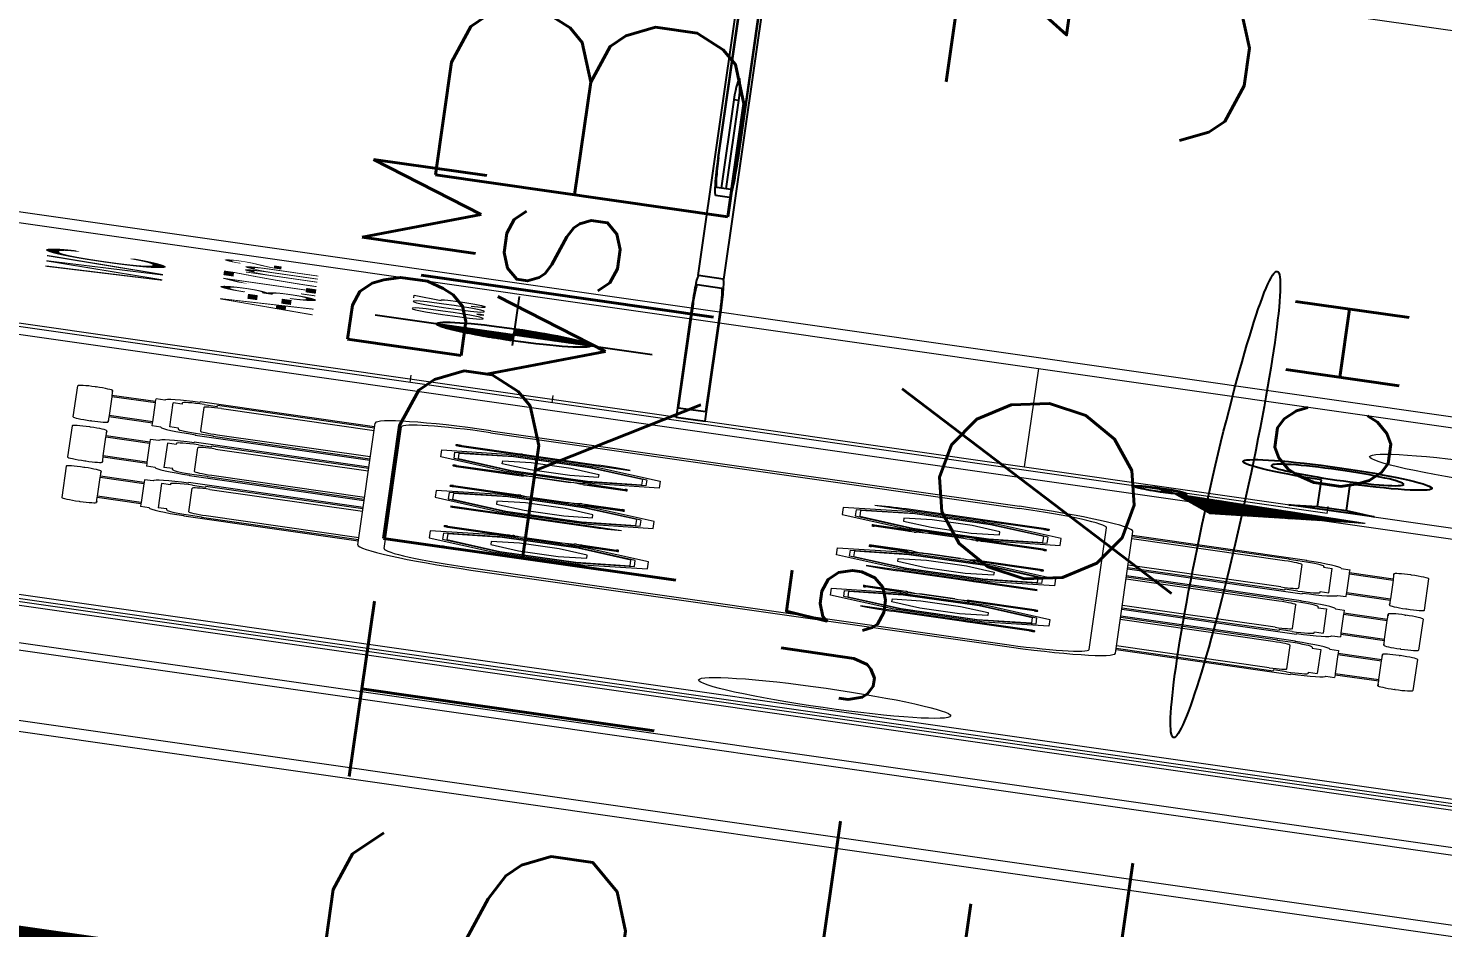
# Model space of a CAD drawing. Header units: millimetres. Extents: x -361192058 to 101130107379, y -14071650034 to 19218552450.
# Drawn here: x -137532 to -137444, y 42182.2 to 42238.2 of the extents above; entities that cross this region are included whole.
import ezdxf
from ezdxf.enums import TextEntityAlignment as Align

# ---------------------------------------------------------------- set-up
doc = ezdxf.new("R2010")
doc.units = ezdxf.units.MM
doc.header["$LTSCALE"] = 0.5
for name, color, linetype in [('02', 2, 'Continuous'), ('APBAN', 4, 'Continuous'), ('DIVERSOS', 4, 'Continuous'), ('ESQUADRIA', 3, 'Continuous'), ('HATCH', 8, 'Continuous'), ('MOBIL-I', 251, 'Continuous'), ('parede', 2, 'Continuous'), ('PISO', 8, 'Continuous'), ('TEXTO2', 3, 'Continuous'), ('TUBULAÇÃO_HIDRÁULICA', 5, 'Continuous'), ('TXT_0', 7, 'Continuous')]:
    doc.layers.add(name, color=color, linetype=linetype)
doc.styles.add('ADITIVOCAD', font='ROMANS.shx')
doc.styles.add('COTAS', font='romans.shx')
doc.styles.add('SANSSERIF', font='sas_____.pfb', dxfattribs={"height": 1})
doc.styles.get("Standard").update_dxf_attribs({"font": 'txt.shx', "height": 0.12})

# ---------------------------------------------------------------- blocks, each defined once
blk = doc.blocks.new('ADC_CHUVEIRO')
for p, q in [((0, 0.045), (0, -0.045)), ((0.03, 0.015), (0, 0.045)), ((0.395, 0.015), (0.03, 0.015)), ((0.03, -0.015), (0.03, 0.015)), ((0, -0.045), (0.03, -0.015)), ((0.03, -0.015), (0.3953, -0.015))]:
    blk.add_line(p, q)
blk.add_circle((0.494, 0.0009), 0.07)
blk.add_arc((0.494, 0.0009), 0.1, 189.1456, 171.891)
blk = doc.blocks.new('ADC_VASO_02')
blk.add_lwpolyline([(-0.175, 0.15), (-0.175, 0.6, -0.414214), (-0.125, 0.65), (0.125, 0.65, -0.414214), (0.175, 0.6), (0.175, 0.1496)], format="xyb")
for points in [[(0.1388, 0.2754, -0.414214), (0.0988, 0.2354), (-0.0948, 0.2354, -0.414214), (-0.1348, 0.2754), (-0.1348, 0.5704, -0.414214), (-0.0948, 0.6104), (0.0988, 0.6104, -0.414214), (0.1388, 0.5704)], [(0.1303, 0.2754, -0.414214), (0.0988, 0.2439), (-0.0948, 0.2439, -0.414214), (-0.1263, 0.2754), (-0.1263, 0.5704, -0.414214), (-0.0948, 0.6019), (0.0988, 0.6019, -0.414214), (0.1303, 0.5704)], [(-0.17, 0.15, 0.414214), (-0.2, 0.12), (-0.2, 0), (0.2, 0), (0.2, 0.12, 0.414214), (0.17, 0.15)], [(-0.17, 0.14, 0.414214), (-0.19, 0.12), (-0.19, 0.01), (0.19, 0.01), (0.19, 0.12, 0.414214), (0.17, 0.14)]]:
    blk.add_lwpolyline(points, format="xyb", close=True)
blk.add_lwpolyline([(0.0363, 0.2439), (0.0363, 0.3375), (-0.0344, 0.3375), (-0.0344, 0.2439)])
blk.add_arc((0.0009, 0.3215), 0.0388, 24.3951, 155.6049)
blk = doc.blocks.new('Adc_nivelpl')
h = blk.add_hatch()
h.set_pattern_fill('_U', color=256, scale=0.005, angle=45, style=0, double=1)
h.set_pattern_definition([(45, (-5.8772514, -3.5161936), (-0.003535534, 0.003535534), []), (135, (-5.8772514, -3.5161936), (-0.003535534, -0.003535534), [])])
h.paths.add_polyline_path([(0.1954, -0.0865, 0.414214), (0.0865, -0.1954), (0.1954, -0.1954)])
h.paths.add_polyline_path([(0.1954, -0.1954), (0.1954, -0.3043, 0.414214), (0.3043, -0.1954)])
for p, q in [((0.1954, 0), (0.1954, -0.3908)), ((0.8958, -0.1954), (0, -0.1954))]:
    blk.add_line(p, q)
blk.add_circle((0.1954, -0.1954), 0.1089)
at = {"flags": 8}
blk.add_attdef('NIVEL', (0.3642, -0.1501), '', height=0.1, dxfattribs=at)
blk = doc.blocks.new('Adh_hicol0')
for radius in [0.559, 0.515]:
    blk.add_circle((0, 0), radius)
blk = doc.blocks.new('Adh_BalaoAf')
for p, q in [((0, 0), (0.65, 0)), ((1.8, 0), (1.15, 0))]:
    blk.add_line(p, q)
blk.add_circle((0.9, 0), 0.25)
blk = doc.blocks.new('APROVADO QUADRA 21.2 MBVII')
at = {"layer": 'HATCH', "lineweight": 18}
h = blk.add_hatch(dxfattribs=at)
h.set_pattern_fill('LINE,_O', color=256, scale=0.001, angle=158.4888)
h.set_pattern_definition([(158.48882318, (6469.2003827, 2655.0515837), (-0.001164217631, -0.002953848728), [])])
h.paths.add_polyline_path([(4238.9593, 2471.3952), (4239.1259, 2471.2326), (4239.1607, 2471.4349)])
at = {"layer": '02', "color": 8, "lineweight": 18}
blk.add_line((4240.5794, 2473.2943), (4240.5794, 2470.9443), dxfattribs=at)
at = {"layer": '02', "lineweight": 18, "const_width": 0.1}
blk.add_lwpolyline([(4230.4708, 2439.5895), (4290.1708, 2439.5895), (4290.1708, 2482.6395), (4230.4708, 2482.6395)], close=True, dxfattribs=at)
at = {"layer": 'DIVERSOS', "color": 8, "lineweight": 18}
for p, q in [((4245.9212, 2456.1443), (4245.9212, 2478.7443)), ((4235.4294, 2470.6379), (4235.4294, 2472.6379)), ((4235.5794, 2472.6379), (4235.5794, 2470.6379))]:
    blk.add_line(p, q, dxfattribs=at)
at = {"layer": 'DIVERSOS', "lineweight": 18}
blk.add_line((4239.1607, 2471.4349), (4239.1259, 2471.2326), dxfattribs=at)
blk.add_lwpolyline([(4239.1607, 2471.4349), (4238.9593, 2471.3952), (4239.1259, 2471.2326)], dxfattribs=at)
at = {"layer": 'ESQUADRIA', "color": 8, "lineweight": 18}
for p, q in [((4235.4844, 2472.6379), (4235.4844, 2470.6379)), ((4235.5244, 2472.6379), (4235.5244, 2470.6379))]:
    blk.add_line(p, q, dxfattribs=at)
at = {"layer": 'MOBIL-I', "color": 8, "lineweight": 18}
for p, q in [((4237.412, 2472.5682), (4237.412, 2472.5691)), ((4237.9668, 2472.5682), (4237.9668, 2472.5691)), ((4238.0527, 2472.5682), (4238.0527, 2472.5691)), ((4236.9838, 2472.5507), (4236.9654, 2472.5507)), ((4237.03, 2472.5045), (4237.03, 2472.5507)), ((4237.0485, 2472.5045), (4237.0485, 2472.5507)), ((4237.3065, 2472.5045), (4237.3065, 2472.5507)), ((4237.325, 2472.5045), (4237.325, 2472.5507)), ((4237.3899, 2472.5507), (4237.3714, 2472.5507)), ((4237.5386, 2472.5507), (4237.5202, 2472.5507)), ((4237.5848, 2472.5045), (4237.5848, 2472.5507)), ((4237.6033, 2472.5045), (4237.6033, 2472.5507)), ((4237.8614, 2472.5045), (4237.8614, 2472.5507)), ((4237.8798, 2472.5045), (4237.8798, 2472.5507)), ((4237.9447, 2472.5507), (4237.9263, 2472.5507)), ((4238.0748, 2472.5507), (4238.0932, 2472.5507)), ((4238.1397, 2472.5045), (4238.1397, 2472.5507)), ((4238.1581, 2472.5045), (4238.1581, 2472.5507)), ((4238.4162, 2472.5045), (4238.4162, 2472.5507)), ((4238.4346, 2472.5045), (4238.4346, 2472.5507)), ((4238.4808, 2472.5507), (4238.4993, 2472.5507)), ((4237.03, 2472.5045), (4236.9931, 2472.5045)), ((4236.9931, 2472.4953), (4236.9931, 2472.5045)), ((4237.0485, 2472.5045), (4237.03, 2472.5045)), ((4237.3065, 2472.5045), (4237.0485, 2472.5045)), ((4237.325, 2472.5045), (4237.3065, 2472.5045)), ((4237.3619, 2472.5045), (4237.325, 2472.5045)), ((4237.3619, 2472.4953), (4237.3619, 2472.5045)), ((4237.5848, 2472.5045), (4237.5479, 2472.5045)), ((4237.5479, 2472.4953), (4237.5479, 2472.5045)), ((4237.6033, 2472.5045), (4237.5848, 2472.5045)), ((4237.8614, 2472.5045), (4237.6033, 2472.5045)), ((4237.8798, 2472.5045), (4237.8614, 2472.5045)), ((4237.9167, 2472.5045), (4237.8798, 2472.5045)), ((4237.9167, 2472.4953), (4237.9167, 2472.5045)), ((4238.1027, 2472.5045), (4238.1397, 2472.5045)), ((4238.1027, 2472.4953), (4238.1027, 2472.5045)), ((4238.1397, 2472.5045), (4238.1581, 2472.5045)), ((4238.1581, 2472.5045), (4238.4162, 2472.5045)), ((4238.4162, 2472.5045), (4238.4346, 2472.5045)), ((4238.4346, 2472.5045), (4238.4716, 2472.5045)), ((4238.4716, 2472.4953), (4238.4716, 2472.5045)), ((4237.3434, 2472.4861), (4237.0116, 2472.4861)), ((4237.0116, 2472.4768), (4237.0116, 2472.4861)), ((4237.3434, 2472.4768), (4237.3434, 2472.4861)), ((4237.8983, 2472.4861), (4237.5664, 2472.4861)), ((4237.5664, 2472.4768), (4237.5664, 2472.4861)), ((4237.8983, 2472.4768), (4237.8983, 2472.4861)), ((4238.1212, 2472.4861), (4238.4531, 2472.4861)), ((4238.1212, 2472.4768), (4238.1212, 2472.4861)), ((4238.4531, 2472.4768), (4238.4531, 2472.4861)), ((4236.9977, 2472.4768), (4237.0116, 2472.4768)), ((4237.3573, 2472.4768), (4237.3434, 2472.4768)), ((4237.5525, 2472.4768), (4237.5664, 2472.4768)), ((4237.9121, 2472.4768), (4237.8983, 2472.4768)), ((4238.1074, 2472.4768), (4238.1212, 2472.4768)), ((4238.4669, 2472.4768), (4238.4531, 2472.4768)), ((4236.9468, 2472.2738), (4236.9468, 2472.4584)), ((4236.9562, 2472.4584), (4236.9468, 2472.4584)), ((4236.9746, 2472.4538), (4236.9746, 2472.4399)), ((4237.0162, 2472.4538), (4237.3388, 2472.4538)), ((4237.3804, 2472.4538), (4237.3804, 2472.4399)), ((4237.3988, 2472.4584), (4237.4082, 2472.4584)), ((4237.4082, 2472.2738), (4237.4082, 2472.4584)), ((4237.5016, 2472.2738), (4237.5016, 2472.4584)), ((4237.511, 2472.4584), (4237.5016, 2472.4584)), ((4237.5295, 2472.4538), (4237.5295, 2472.4399)), ((4237.571, 2472.4538), (4237.8937, 2472.4538)), ((4237.9352, 2472.4538), (4237.9352, 2472.4399)), ((4237.9536, 2472.4584), (4237.963, 2472.4584)), ((4237.963, 2472.2738), (4237.963, 2472.4584)), ((4238.0564, 2472.2738), (4238.0564, 2472.4584)), ((4238.0658, 2472.4584), (4238.0564, 2472.4584)), ((4238.0843, 2472.4538), (4238.0843, 2472.4399)), ((4238.4485, 2472.4538), (4238.1258, 2472.4538)), ((4238.49, 2472.4538), (4238.49, 2472.4399)), ((4238.5085, 2472.4584), (4238.5179, 2472.4584)), ((4238.5179, 2472.2738), (4238.5179, 2472.4584)), ((4236.9652, 2472.2738), (4236.9652, 2472.4399)), ((4236.9746, 2472.4399), (4236.9652, 2472.4399)), ((4237.3804, 2472.4399), (4237.3898, 2472.4399)), ((4237.3898, 2472.2738), (4237.3898, 2472.4399)), ((4237.5201, 2472.2738), (4237.5201, 2472.4399)), ((4237.5295, 2472.4399), (4237.5201, 2472.4399)), ((4237.9352, 2472.4399), (4237.9446, 2472.4399)), ((4237.9446, 2472.2738), (4237.9446, 2472.4399)), ((4238.0749, 2472.2738), (4238.0749, 2472.4399)), ((4238.0843, 2472.4399), (4238.0749, 2472.4399)), ((4238.49, 2472.4399), (4238.4994, 2472.4399)), ((4238.4994, 2472.2738), (4238.4994, 2472.4399)), ((4236.9977, 2472.4353), (4236.9977, 2472.2738)), ((4237.3573, 2472.4353), (4237.3573, 2472.2738)), ((4237.5525, 2472.4353), (4237.5525, 2472.2738)), ((4237.9121, 2472.4353), (4237.9121, 2472.2738)), ((4238.1074, 2472.4353), (4238.1074, 2472.2738)), ((4238.4669, 2472.4353), (4238.4669, 2472.2738)), ((4236.8966, 2472.2738), (4238.568, 2472.2738)), ((4236.8966, 2472.2458), (4238.568, 2472.2458)), ((4237.0336, 2472.1869), (4237.0401, 2472.1869)), ((4237.3124, 2472.1869), (4237.3188, 2472.1869)), ((4237.8672, 2472.1869), (4237.8737, 2472.1869)), ((4238.1523, 2472.1869), (4238.1458, 2472.1869)), ((4238.431, 2472.1869), (4238.4246, 2472.1869)), ((4237.0299, 2472.1832), (4237.0299, 2472.0355)), ((4237.0327, 2472.1813), (4237.0327, 2472.1186)), ((4237.0355, 2472.1841), (4237.0382, 2472.1841)), ((4237.041, 2472.1813), (4237.041, 2472.1186)), ((4237.0438, 2472.1832), (4237.0438, 2472.0023)), ((4237.3087, 2472.1832), (4237.3087, 2472.1144)), ((4237.3115, 2472.1832), (4237.3115, 2472.1199)), ((4237.3124, 2472.1841), (4237.3188, 2472.1841)), ((4237.3198, 2472.1832), (4237.3198, 2472.1199)), ((4237.3225, 2472.1832), (4237.3225, 2472.1144)), ((4237.5848, 2472.1832), (4237.5848, 2472.0355)), ((4237.5875, 2472.1813), (4237.5875, 2472.1186)), ((4237.5958, 2472.1813), (4237.5958, 2472.1186)), ((4237.5986, 2472.1832), (4237.5986, 2472.0023)), ((4237.8635, 2472.1832), (4237.8635, 2472.1144)), ((4237.8663, 2472.1832), (4237.8663, 2472.1199)), ((4237.8672, 2472.1841), (4237.8737, 2472.1841)), ((4237.8746, 2472.1832), (4237.8746, 2472.1199)), ((4237.8774, 2472.1832), (4237.8774, 2472.1144)), ((4238.1421, 2472.1832), (4238.1421, 2472.1144)), ((4238.1449, 2472.1832), (4238.1449, 2472.1199)), ((4238.1523, 2472.1841), (4238.1458, 2472.1841)), ((4238.1532, 2472.1832), (4238.1532, 2472.1199)), ((4238.156, 2472.1832), (4238.156, 2472.1144)), ((4238.4209, 2472.1832), (4238.4209, 2472.0023)), ((4238.4236, 2472.1813), (4238.4236, 2472.1186)), ((4238.4292, 2472.1841), (4238.4264, 2472.1841)), ((4238.4319, 2472.1813), (4238.4319, 2472.1186)), ((4238.4347, 2472.1832), (4238.4347, 2472.0355)), ((4236.7754, 2472.1526), (4236.7754, 2471.5933)), ((4236.8034, 2472.1526), (4236.8034, 2471.5933)), ((4238.6612, 2472.1526), (4238.6612, 2471.5933)), ((4238.6892, 2472.1526), (4238.6892, 2471.5933)), ((4237.0299, 2472.113), (4237.0438, 2472.113)), ((4237.0355, 2472.1158), (4237.0382, 2472.1158)), ((4237.3225, 2472.1144), (4237.3087, 2472.1144)), ((4237.3142, 2472.1172), (4237.317, 2472.1172)), ((4237.5848, 2472.113), (4237.5986, 2472.113)), ((4237.5903, 2472.1158), (4237.5931, 2472.1158)), ((4237.8774, 2472.1144), (4237.8635, 2472.1144)), ((4237.8691, 2472.1172), (4237.8718, 2472.1172)), ((4238.1421, 2472.1144), (4238.156, 2472.1144)), ((4238.1504, 2472.1172), (4238.1476, 2472.1172)), ((4238.4347, 2472.113), (4238.4209, 2472.113)), ((4238.4292, 2472.1158), (4238.4264, 2472.1158)), ((4237.3133, 2472.0992), (4237.3133, 2472.0623)), ((4237.3179, 2472.0992), (4237.3179, 2472.0623)), ((4237.8681, 2472.0992), (4237.8681, 2472.0623)), ((4237.8727, 2472.0992), (4237.8727, 2472.0623)), ((4238.1467, 2472.0992), (4238.1467, 2472.0623)), ((4238.1513, 2472.0992), (4238.1513, 2472.0623)), ((4237.3064, 2472.0472), (4237.3067, 2472.0048)), ((4237.3092, 2472.0414), (4237.3088, 2472.0048)), ((4237.3104, 2472.0438), (4237.3104, 2472.0438)), ((4237.3116, 2472.0414), (4237.312, 2472.0048)), ((4237.3144, 2472.0414), (4237.3141, 2472.0048)), ((4237.3156, 2472.0438), (4237.3156, 2472.0438)), ((4237.3168, 2472.0414), (4237.3172, 2472.0048)), ((4237.3196, 2472.0414), (4237.3193, 2472.0048)), ((4237.3208, 2472.0438), (4237.3209, 2472.0438)), ((4237.3221, 2472.0414), (4237.3224, 2472.0048)), ((4237.3248, 2472.0472), (4237.3245, 2472.0048)), ((4237.8612, 2472.0472), (4237.8615, 2472.0048)), ((4237.864, 2472.0414), (4237.8637, 2472.0048)), ((4237.8652, 2472.0438), (4237.8652, 2472.0438)), ((4237.8664, 2472.0414), (4237.8668, 2472.0048)), ((4237.8692, 2472.0414), (4237.8689, 2472.0048)), ((4237.8704, 2472.0438), (4237.8705, 2472.0438)), ((4237.8717, 2472.0414), (4237.872, 2472.0048)), ((4237.8744, 2472.0414), (4237.8741, 2472.0048)), ((4237.8756, 2472.0438), (4237.8757, 2472.0438)), ((4237.8769, 2472.0414), (4237.8772, 2472.0048)), ((4237.8797, 2472.0472), (4237.8793, 2472.0048)), ((4238.1398, 2472.0472), (4238.1402, 2472.0048)), ((4238.1426, 2472.0414), (4238.1423, 2472.0048)), ((4238.1438, 2472.0438), (4238.1438, 2472.0438)), ((4238.145, 2472.0414), (4238.1454, 2472.0048)), ((4238.1478, 2472.0414), (4238.1475, 2472.0048)), ((4238.1491, 2472.0438), (4238.149, 2472.0438)), ((4238.1503, 2472.0414), (4238.1506, 2472.0048)), ((4238.153, 2472.0414), (4238.1527, 2472.0048)), ((4238.1543, 2472.0438), (4238.1542, 2472.0438)), ((4238.1555, 2472.0414), (4238.1558, 2472.0048)), ((4238.1583, 2472.0472), (4238.1579, 2472.0048)), ((4237.3078, 2472.0023), (4237.3078, 2472.0023)), ((4237.313, 2472.0023), (4237.313, 2472.0023)), ((4237.3182, 2472.0023), (4237.3182, 2472.0023)), ((4237.3234, 2472.0023), (4237.3235, 2472.0023)), ((4237.8626, 2472.0023), (4237.8626, 2472.0023)), ((4237.8678, 2472.0023), (4237.8678, 2472.0023)), ((4237.873, 2472.0023), (4237.8731, 2472.0023)), ((4237.8783, 2472.0023), (4237.8783, 2472.0023)), ((4238.1412, 2472.0023), (4238.1412, 2472.0023)), ((4238.1464, 2472.0023), (4238.1464, 2472.0023)), ((4238.1517, 2472.0023), (4238.1516, 2472.0023)), ((4238.1569, 2472.0023), (4238.1569, 2472.0023)), ((4237.0438, 2471.5627), (4237.0438, 2471.7436)), ((4237.3064, 2471.6987), (4237.3067, 2471.7411)), ((4237.3078, 2471.7436), (4237.3078, 2471.7436)), ((4237.3092, 2471.7045), (4237.3088, 2471.7411)), ((4237.3116, 2471.7045), (4237.312, 2471.7411)), ((4237.313, 2471.7436), (4237.313, 2471.7436)), ((4237.3144, 2471.7045), (4237.3141, 2471.7411)), ((4237.3168, 2471.7045), (4237.3172, 2471.7411)), ((4237.3182, 2471.7436), (4237.3182, 2471.7436)), ((4237.3196, 2471.7045), (4237.3193, 2471.7411)), ((4237.3221, 2471.7045), (4237.3224, 2471.7411)), ((4237.3234, 2471.7436), (4237.3235, 2471.7436)), ((4237.3248, 2471.6987), (4237.3245, 2471.7411)), ((4237.5986, 2471.5627), (4237.5986, 2471.7436)), ((4237.8612, 2471.6987), (4237.8615, 2471.7411)), ((4237.8626, 2471.7436), (4237.8626, 2471.7436)), ((4237.864, 2471.7045), (4237.8637, 2471.7411)), ((4237.8664, 2471.7045), (4237.8668, 2471.7411)), ((4237.8678, 2471.7436), (4237.8678, 2471.7436)), ((4237.8692, 2471.7045), (4237.8689, 2471.7411)), ((4237.8717, 2471.7045), (4237.872, 2471.7411)), ((4237.873, 2471.7436), (4237.8731, 2471.7436)), ((4237.8744, 2471.7045), (4237.8741, 2471.7411)), ((4237.8769, 2471.7045), (4237.8772, 2471.7411)), ((4237.8783, 2471.7436), (4237.8783, 2471.7436)), ((4237.8797, 2471.6987), (4237.8793, 2471.7411)), ((4238.1398, 2471.6987), (4238.1402, 2471.7411)), ((4238.1412, 2471.7436), (4238.1412, 2471.7436)), ((4238.1426, 2471.7045), (4238.1423, 2471.7411)), ((4238.145, 2471.7045), (4238.1454, 2471.7411)), ((4238.1464, 2471.7436), (4238.1464, 2471.7436)), ((4238.1478, 2471.7045), (4238.1475, 2471.7411)), ((4238.1503, 2471.7045), (4238.1506, 2471.7411)), ((4238.1517, 2471.7436), (4238.1516, 2471.7436)), ((4238.153, 2471.7045), (4238.1527, 2471.7411)), ((4238.1555, 2471.7045), (4238.1558, 2471.7411)), ((4238.1569, 2471.7436), (4238.1569, 2471.7436)), ((4238.1583, 2471.6987), (4238.1579, 2471.7411)), ((4238.4209, 2471.5627), (4238.4209, 2471.7436)), ((4237.0299, 2471.5627), (4237.0299, 2471.7105)), ((4237.3104, 2471.7021), (4237.3104, 2471.7021)), ((4237.3156, 2471.7021), (4237.3156, 2471.7021)), ((4237.3208, 2471.7021), (4237.3209, 2471.7021)), ((4237.5848, 2471.5627), (4237.5848, 2471.7105)), ((4237.8652, 2471.7021), (4237.8652, 2471.7021)), ((4237.8704, 2471.7021), (4237.8705, 2471.7021)), ((4237.8756, 2471.7021), (4237.8757, 2471.7021)), ((4238.1438, 2471.7021), (4238.1438, 2471.7021)), ((4238.1491, 2471.7021), (4238.149, 2471.7021)), ((4238.1543, 2471.7021), (4238.1542, 2471.7021)), ((4238.4347, 2471.5627), (4238.4347, 2471.7105)), ((4237.3133, 2471.6467), (4237.3133, 2471.6836)), ((4237.3179, 2471.6467), (4237.3179, 2471.6836)), ((4237.8681, 2471.6467), (4237.8681, 2471.6836)), ((4237.8727, 2471.6467), (4237.8727, 2471.6836)), ((4238.1467, 2471.6467), (4238.1467, 2471.6836)), ((4238.1513, 2471.6467), (4238.1513, 2471.6836)), ((4237.0299, 2471.6329), (4237.0438, 2471.6329)), ((4237.0327, 2471.5646), (4237.0327, 2471.6273)), ((4237.0355, 2471.6301), (4237.0382, 2471.6301)), ((4237.041, 2471.5646), (4237.041, 2471.6273)), ((4237.3225, 2471.6315), (4237.3087, 2471.6315)), ((4237.3087, 2471.5627), (4237.3087, 2471.6315)), ((4237.3115, 2471.5627), (4237.3115, 2471.626)), ((4237.3142, 2471.6288), (4237.317, 2471.6288)), ((4237.3198, 2471.5627), (4237.3198, 2471.626)), ((4237.3225, 2471.5627), (4237.3225, 2471.6315)), ((4237.5848, 2471.6329), (4237.5986, 2471.6329)), ((4237.5875, 2471.5646), (4237.5875, 2471.6273)), ((4237.5903, 2471.6301), (4237.5931, 2471.6301)), ((4237.5958, 2471.5646), (4237.5958, 2471.6273)), ((4237.8635, 2471.5627), (4237.8635, 2471.6315)), ((4237.8774, 2471.6315), (4237.8635, 2471.6315)), ((4237.8663, 2471.5627), (4237.8663, 2471.626)), ((4237.8691, 2471.6288), (4237.8718, 2471.6288)), ((4237.8746, 2471.5627), (4237.8746, 2471.626)), ((4237.8774, 2471.5627), (4237.8774, 2471.6315)), ((4238.1421, 2471.6315), (4238.156, 2471.6315)), ((4238.1421, 2471.5627), (4238.1421, 2471.6315)), ((4238.1449, 2471.5627), (4238.1449, 2471.626)), ((4238.1504, 2471.6288), (4238.1476, 2471.6288)), ((4238.1532, 2471.5627), (4238.1532, 2471.626)), ((4238.156, 2471.5627), (4238.156, 2471.6315)), ((4238.4347, 2471.6329), (4238.4209, 2471.6329)), ((4238.4236, 2471.5646), (4238.4236, 2471.6273)), ((4238.4292, 2471.6301), (4238.4264, 2471.6301)), ((4238.4319, 2471.5646), (4238.4319, 2471.6273)), ((4237.0336, 2471.5591), (4237.0401, 2471.5591)), ((4237.0355, 2471.5618), (4237.0382, 2471.5618)), ((4237.3124, 2471.5618), (4237.3188, 2471.5618)), ((4237.3124, 2471.5591), (4237.3188, 2471.5591)), ((4237.8672, 2471.5618), (4237.8737, 2471.5618)), ((4237.8672, 2471.5591), (4237.8737, 2471.5591)), ((4238.1523, 2471.5618), (4238.1458, 2471.5618)), ((4238.1523, 2471.5591), (4238.1458, 2471.5591)), ((4238.431, 2471.5591), (4238.4246, 2471.5591)), ((4238.4292, 2471.5618), (4238.4264, 2471.5618)), ((4236.8966, 2471.5001), (4238.568, 2471.5001)), ((4236.8966, 2471.4721), (4238.568, 2471.4721)), ((4236.9468, 2471.4721), (4236.9468, 2471.2875)), ((4236.9652, 2471.4721), (4236.9652, 2471.306)), ((4236.9977, 2471.3106), (4236.9977, 2471.4721)), ((4237.3573, 2471.3106), (4237.3573, 2471.4721)), ((4237.3898, 2471.4721), (4237.3898, 2471.306)), ((4237.4082, 2471.4721), (4237.4082, 2471.2875)), ((4237.5016, 2471.4721), (4237.5016, 2471.2875)), ((4237.5201, 2471.4721), (4237.5201, 2471.306)), ((4237.5525, 2471.3106), (4237.5525, 2471.4721)), ((4237.9121, 2471.3106), (4237.9121, 2471.4721)), ((4237.9446, 2471.4721), (4237.9446, 2471.306)), ((4237.963, 2471.4721), (4237.963, 2471.2875)), ((4238.0564, 2471.4721), (4238.0564, 2471.2875)), ((4238.0749, 2471.4721), (4238.0749, 2471.306)), ((4238.1074, 2471.3106), (4238.1074, 2471.4721)), ((4238.4669, 2471.3106), (4238.4669, 2471.4721)), ((4238.4994, 2471.4721), (4238.4994, 2471.306)), ((4238.5179, 2471.4721), (4238.5179, 2471.2875)), ((4236.9746, 2471.306), (4236.9652, 2471.306)), ((4236.9746, 2471.2922), (4236.9746, 2471.306)), ((4237.3804, 2471.306), (4237.3898, 2471.306)), ((4237.3804, 2471.2922), (4237.3804, 2471.306)), ((4237.5295, 2471.306), (4237.5201, 2471.306)), ((4237.5295, 2471.2922), (4237.5295, 2471.306)), ((4237.9352, 2471.306), (4237.9446, 2471.306)), ((4237.9352, 2471.2922), (4237.9352, 2471.306)), ((4238.0843, 2471.306), (4238.0749, 2471.306)), ((4238.0843, 2471.2922), (4238.0843, 2471.306)), ((4238.49, 2471.306), (4238.4994, 2471.306)), ((4238.49, 2471.2922), (4238.49, 2471.306)), ((4236.9562, 2471.2875), (4236.9468, 2471.2875)), ((4237.0162, 2471.2922), (4237.3388, 2471.2922)), ((4237.3988, 2471.2875), (4237.4082, 2471.2875)), ((4237.511, 2471.2875), (4237.5016, 2471.2875)), ((4237.571, 2471.2922), (4237.8937, 2471.2922)), ((4237.9536, 2471.2875), (4237.963, 2471.2875)), ((4238.0658, 2471.2875), (4238.0564, 2471.2875)), ((4238.4485, 2471.2922), (4238.1258, 2471.2922)), ((4238.5085, 2471.2875), (4238.5179, 2471.2875)), ((4236.9977, 2471.2691), (4237.0116, 2471.2691)), ((4237.0116, 2471.2691), (4237.0116, 2471.2599)), ((4237.3573, 2471.2691), (4237.3434, 2471.2691)), ((4237.3434, 2471.2691), (4237.3434, 2471.2599)), ((4237.5525, 2471.2691), (4237.5664, 2471.2691)), ((4237.5664, 2471.2691), (4237.5664, 2471.2599)), ((4237.8983, 2471.2691), (4237.8983, 2471.2599)), ((4237.9121, 2471.2691), (4237.8983, 2471.2691)), ((4238.1074, 2471.2691), (4238.1212, 2471.2691)), ((4238.1212, 2471.2691), (4238.1212, 2471.2599)), ((4238.4669, 2471.2691), (4238.4531, 2471.2691)), ((4238.4531, 2471.2691), (4238.4531, 2471.2599)), ((4237.3434, 2471.2599), (4237.0116, 2471.2599)), ((4237.8983, 2471.2599), (4237.5664, 2471.2599)), ((4238.1212, 2471.2599), (4238.4531, 2471.2599)), ((4236.9931, 2471.2506), (4236.9931, 2471.2414)), ((4237.03, 2471.2414), (4236.9931, 2471.2414)), ((4237.0485, 2471.2414), (4237.03, 2471.2414)), ((4237.03, 2471.2414), (4237.03, 2471.1952)), ((4237.3065, 2471.2414), (4237.0485, 2471.2414)), ((4237.0485, 2471.2414), (4237.0485, 2471.1952)), ((4237.325, 2471.2414), (4237.3065, 2471.2414)), ((4237.3065, 2471.2414), (4237.3065, 2471.1952)), ((4237.3619, 2471.2414), (4237.325, 2471.2414)), ((4237.325, 2471.2414), (4237.325, 2471.1952)), ((4237.3619, 2471.2506), (4237.3619, 2471.2414)), ((4237.5479, 2471.2506), (4237.5479, 2471.2414)), ((4237.5848, 2471.2414), (4237.5479, 2471.2414)), ((4237.6033, 2471.2414), (4237.5848, 2471.2414)), ((4237.5848, 2471.2414), (4237.5848, 2471.1952)), ((4237.8614, 2471.2414), (4237.6033, 2471.2414)), ((4237.6033, 2471.2414), (4237.6033, 2471.1952)), ((4237.8798, 2471.2414), (4237.8614, 2471.2414)), ((4237.8614, 2471.2414), (4237.8614, 2471.1952)), ((4237.9167, 2471.2414), (4237.8798, 2471.2414)), ((4237.8798, 2471.2414), (4237.8798, 2471.1952)), ((4237.9167, 2471.2506), (4237.9167, 2471.2414)), ((4238.1027, 2471.2506), (4238.1027, 2471.2414)), ((4238.1027, 2471.2414), (4238.1397, 2471.2414)), ((4238.1397, 2471.2414), (4238.1581, 2471.2414)), ((4238.1397, 2471.2414), (4238.1397, 2471.1952)), ((4238.1581, 2471.2414), (4238.4162, 2471.2414)), ((4238.1581, 2471.2414), (4238.1581, 2471.1952)), ((4238.4162, 2471.2414), (4238.4346, 2471.2414)), ((4238.4162, 2471.2414), (4238.4162, 2471.1952)), ((4238.4346, 2471.2414), (4238.4716, 2471.2414)), ((4238.4346, 2471.2414), (4238.4346, 2471.1952)), ((4238.4716, 2471.2506), (4238.4716, 2471.2414)), ((4236.9838, 2471.1952), (4236.9654, 2471.1952)), ((4237.3899, 2471.1952), (4237.3714, 2471.1952)), ((4237.5386, 2471.1952), (4237.5202, 2471.1952)), ((4237.9447, 2471.1952), (4237.9263, 2471.1952)), ((4238.0748, 2471.1952), (4238.0932, 2471.1952)), ((4238.4808, 2471.1952), (4238.4993, 2471.1952)), ((4237.412, 2471.1777), (4237.412, 2471.1768)), ((4237.9668, 2471.1777), (4237.9668, 2471.1768)), ((4238.0527, 2471.1777), (4238.0527, 2471.1768))]:
    blk.add_line(p, q, dxfattribs=at)
for points in [[(4237.3935, 2472.5876), (4236.9652, 2472.5876, 0.414214), (4236.9468, 2472.5691), (4236.9468, 2472.5682, 0.414214), (4236.9643, 2472.5507), (4237.03, 2472.5507, 0.414214)], [(4237.412, 2472.5691, 0.414214), (4237.3935, 2472.5876, 0.414214)], [(4237.9483, 2472.5876), (4237.5201, 2472.5876, 0.414214), (4237.5016, 2472.5691), (4237.5016, 2472.5682, 0.414214), (4237.5191, 2472.5507), (4237.5848, 2472.5507, 0.414214)], [(4237.9668, 2472.5691, 0.414214), (4237.9483, 2472.5876, 0.414214)], [(4238.0527, 2472.5691, -0.414214), (4238.0711, 2472.5876, -0.414214)], [(4238.0711, 2472.5876), (4238.4994, 2472.5876, -0.414214), (4238.5179, 2472.5691), (4238.5179, 2472.5682, -0.414214), (4238.5003, 2472.5507), (4238.4346, 2472.5507, -0.414214)], [(4237.325, 2472.5507), (4237.3944, 2472.5507, 0.414214), (4237.412, 2472.5682)], [(4237.8798, 2472.5507), (4237.9493, 2472.5507, 0.414214), (4237.9668, 2472.5682)], [(4238.1397, 2472.5507), (4238.0702, 2472.5507, -0.414214), (4238.0527, 2472.5682)], [(4237.03, 2472.5507), (4237.0485, 2472.5507, 0.414214)], [(4237.0485, 2472.5507), (4237.3065, 2472.5507, 0.414214)], [(4237.3065, 2472.5507), (4237.325, 2472.5507, 0.414214)], [(4237.5848, 2472.5507), (4237.6033, 2472.5507, 0.414214)], [(4237.6033, 2472.5507), (4237.8614, 2472.5507, 0.414214)], [(4237.8614, 2472.5507), (4237.8798, 2472.5507, 0.414214)], [(4238.1581, 2472.5507), (4238.1397, 2472.5507, -0.414214)], [(4238.4162, 2472.5507), (4238.1581, 2472.5507, -0.414214)], [(4238.4346, 2472.5507), (4238.4162, 2472.5507, -0.414214)], [(4237.3935, 2471.1583), (4236.9652, 2471.1583, -0.414214), (4236.9468, 2471.1768), (4236.9468, 2471.1777, -0.414214), (4236.9643, 2471.1952), (4237.03, 2471.1952, -0.414214)], [(4237.03, 2471.1952), (4237.0485, 2471.1952, -0.414214)], [(4237.0485, 2471.1952), (4237.3065, 2471.1952, -0.414214)], [(4237.3065, 2471.1952), (4237.325, 2471.1952, -0.414214)], [(4237.325, 2471.1952), (4237.3944, 2471.1952, -0.414214), (4237.412, 2471.1777)], [(4237.9483, 2471.1583), (4237.5201, 2471.1583, -0.414214), (4237.5016, 2471.1768), (4237.5016, 2471.1777, -0.414214), (4237.5191, 2471.1952), (4237.5848, 2471.1952, -0.414214)], [(4237.5848, 2471.1952), (4237.6033, 2471.1952, -0.414214)], [(4237.6033, 2471.1952), (4237.8614, 2471.1952, -0.414214)], [(4237.8614, 2471.1952), (4237.8798, 2471.1952, -0.414214)], [(4237.8798, 2471.1952), (4237.9493, 2471.1952, -0.414214), (4237.9668, 2471.1777)], [(4238.1397, 2471.1952), (4238.0702, 2471.1952, 0.414214), (4238.0527, 2471.1777)], [(4238.0711, 2471.1583), (4238.4994, 2471.1583, 0.414214), (4238.5179, 2471.1768), (4238.5179, 2471.1777, 0.414214), (4238.5003, 2471.1952), (4238.4346, 2471.1952, 0.414214)], [(4238.1581, 2471.1952), (4238.1397, 2471.1952, 0.414214)], [(4238.4162, 2471.1952), (4238.1581, 2471.1952, 0.414214)], [(4238.4346, 2471.1952), (4238.4162, 2471.1952, 0.414214)], [(4237.412, 2471.1768, -0.414214), (4237.3935, 2471.1583, -0.414214)], [(4237.9668, 2471.1768, -0.414214), (4237.9483, 2471.1583, -0.414214)], [(4238.0527, 2471.1768, 0.414214), (4238.0711, 2471.1583, 0.414214)]]:
    blk.add_lwpolyline(points, format="xyb", dxfattribs=at)
for points in [[(4237.0623, 2472.0374), (4237.1298, 2471.9698), (4237.2254, 2471.9698), (4237.293, 2472.0374), (4237.293, 2472.133), (4237.2254, 2472.2006), (4237.1298, 2472.2006), (4237.0623, 2472.133)], [(4237.6171, 2472.0374), (4237.6847, 2471.9698), (4237.7802, 2471.9698), (4237.8478, 2472.0374), (4237.8478, 2472.133), (4237.7802, 2472.2006), (4237.6847, 2472.2006), (4237.6171, 2472.133)], [(4238.4024, 2472.0374), (4238.3348, 2471.9698), (4238.2392, 2471.9698), (4238.1717, 2472.0374), (4238.1717, 2472.133), (4238.2392, 2472.2006), (4238.3348, 2472.2006), (4238.4024, 2472.133)], [(4237.0761, 2472.0431), (4237.1356, 2471.9837), (4237.2197, 2471.9837), (4237.2791, 2472.0431), (4237.2791, 2472.1272), (4237.2197, 2472.1867), (4237.1356, 2472.1867), (4237.0761, 2472.1272)], [(4237.6309, 2472.0431), (4237.6904, 2471.9837), (4237.7745, 2471.9837), (4237.834, 2472.0431), (4237.834, 2472.1272), (4237.7745, 2472.1867), (4237.6904, 2472.1867), (4237.6309, 2472.1272)], [(4238.3885, 2472.0431), (4238.3291, 2471.9837), (4238.245, 2471.9837), (4238.1855, 2472.0431), (4238.1855, 2472.1272), (4238.245, 2472.1867), (4238.3291, 2472.1867), (4238.3885, 2472.1272)], [(4237.0807, 2472.0451), (4237.1375, 2471.9883), (4237.2178, 2471.9883), (4237.2745, 2472.0451), (4237.2745, 2472.1253), (4237.2178, 2472.1821), (4237.1375, 2472.1821), (4237.0807, 2472.1253)], [(4237.6355, 2472.0451), (4237.6923, 2471.9883), (4237.7726, 2471.9883), (4237.8293, 2472.0451), (4237.8293, 2472.1253), (4237.7726, 2472.1821), (4237.6923, 2472.1821), (4237.6355, 2472.1253)], [(4238.3839, 2472.0451), (4238.3272, 2471.9883), (4238.2469, 2471.9883), (4238.1901, 2472.0451), (4238.1901, 2472.1253), (4238.2469, 2472.1821), (4238.3272, 2472.1821), (4238.3839, 2472.1253)], [(4237.1269, 2472.0642), (4237.1566, 2472.0344), (4237.1986, 2472.0344), (4237.2284, 2472.0642), (4237.2284, 2472.1062), (4237.1986, 2472.1359), (4237.1566, 2472.1359), (4237.1269, 2472.1062)], [(4237.6817, 2472.0642), (4237.7114, 2472.0344), (4237.7535, 2472.0344), (4237.7832, 2472.0642), (4237.7832, 2472.1062), (4237.7535, 2472.1359), (4237.7114, 2472.1359), (4237.6817, 2472.1062)], [(4238.3378, 2472.0642), (4238.3081, 2472.0344), (4238.266, 2472.0344), (4238.2363, 2472.0642), (4238.2363, 2472.1062), (4238.266, 2472.1359), (4238.3081, 2472.1359), (4238.3378, 2472.1062)], [(4237.0623, 2471.7085), (4237.1298, 2471.7761), (4237.2254, 2471.7761), (4237.293, 2471.7085), (4237.293, 2471.613), (4237.2254, 2471.5454), (4237.1298, 2471.5454), (4237.0623, 2471.613)], [(4237.6171, 2471.7085), (4237.6847, 2471.7761), (4237.7802, 2471.7761), (4237.8478, 2471.7085), (4237.8478, 2471.613), (4237.7802, 2471.5454), (4237.6847, 2471.5454), (4237.6171, 2471.613)], [(4238.4024, 2471.7085), (4238.3348, 2471.7761), (4238.2392, 2471.7761), (4238.1717, 2471.7085), (4238.1717, 2471.613), (4238.2392, 2471.5454), (4238.3348, 2471.5454), (4238.4024, 2471.613)], [(4237.0761, 2471.7028), (4237.1356, 2471.7623), (4237.2197, 2471.7623), (4237.2791, 2471.7028), (4237.2791, 2471.6187), (4237.2197, 2471.5592), (4237.1356, 2471.5592), (4237.0761, 2471.6187)], [(4237.0807, 2471.7009), (4237.1375, 2471.7576), (4237.2178, 2471.7576), (4237.2745, 2471.7009), (4237.2745, 2471.6206), (4237.2178, 2471.5638), (4237.1375, 2471.5638), (4237.0807, 2471.6206)], [(4237.6309, 2471.7028), (4237.6904, 2471.7623), (4237.7745, 2471.7623), (4237.834, 2471.7028), (4237.834, 2471.6187), (4237.7745, 2471.5592), (4237.6904, 2471.5592), (4237.6309, 2471.6187)], [(4237.6355, 2471.7009), (4237.6923, 2471.7576), (4237.7726, 2471.7576), (4237.8293, 2471.7009), (4237.8293, 2471.6206), (4237.7726, 2471.5638), (4237.6923, 2471.5638), (4237.6355, 2471.6206)], [(4238.3885, 2471.7028), (4238.3291, 2471.7623), (4238.245, 2471.7623), (4238.1855, 2471.7028), (4238.1855, 2471.6187), (4238.245, 2471.5592), (4238.3291, 2471.5592), (4238.3885, 2471.6187)], [(4238.3839, 2471.7009), (4238.3272, 2471.7576), (4238.2469, 2471.7576), (4238.1901, 2471.7009), (4238.1901, 2471.6206), (4238.2469, 2471.5638), (4238.3272, 2471.5638), (4238.3839, 2471.6206)], [(4237.1269, 2471.6818), (4237.1566, 2471.7115), (4237.1986, 2471.7115), (4237.2284, 2471.6818), (4237.2284, 2471.6397), (4237.1986, 2471.61), (4237.1566, 2471.61), (4237.1269, 2471.6397)], [(4237.6817, 2471.6818), (4237.7114, 2471.7115), (4237.7535, 2471.7115), (4237.7832, 2471.6818), (4237.7832, 2471.6397), (4237.7535, 2471.61), (4237.7114, 2471.61), (4237.6817, 2471.6397)], [(4238.3378, 2471.6818), (4238.3081, 2471.7115), (4238.266, 2471.7115), (4238.2363, 2471.6818), (4238.2363, 2471.6397), (4238.266, 2471.61), (4238.3081, 2471.61), (4238.3378, 2471.6397)]]:
    blk.add_lwpolyline(points, close=True, dxfattribs=at)
for centre, radius, start, end in [((4236.9931, 2472.4584), 0.0369, 90, 180), ((4237.3619, 2472.4584), 0.0369, 0, 90), ((4237.5479, 2472.4584), 0.0369, 90, 180), ((4237.9167, 2472.4584), 0.0369, 0, 90), ((4238.1027, 2472.4584), 0.0369, 90, 180), ((4238.4716, 2472.4584), 0.0369, 0, 90), ((4236.9977, 2472.4538), 0.0231, 90, 180), ((4237.3573, 2472.4538), 0.0231, 0, 90), ((4237.5525, 2472.4538), 0.0231, 90, 180), ((4237.9121, 2472.4538), 0.0231, 0, 90), ((4238.1074, 2472.4538), 0.0231, 90, 180), ((4238.4669, 2472.4538), 0.0231, 0, 90), ((4237.0162, 2472.4353), 0.0185, 90, 180), ((4237.3388, 2472.4353), 0.0185, 0, 90), ((4237.571, 2472.4353), 0.0185, 90, 180), ((4237.8937, 2472.4353), 0.0185, 0, 90), ((4238.1258, 2472.4353), 0.0185, 90, 180), ((4238.4485, 2472.4353), 0.0185, 0, 90), ((4236.8966, 2472.1526), 0.1212, 90, 180), ((4238.568, 2472.1526), 0.1212, 0, 90), ((4236.8966, 2472.1526), 0.0932, 90, 180), ((4238.568, 2472.1526), 0.0932, 0, 90), ((4237.0336, 2472.1832), 0.00369, 90, 180), ((4237.0401, 2472.1832), 0.00369, 0, 90), ((4237.3124, 2472.1832), 0.00369, 90, 180), ((4237.3188, 2472.1832), 0.00369, 0, 90), ((4237.8672, 2472.1832), 0.00369, 90, 180), ((4237.8737, 2472.1832), 0.00369, 0, 90), ((4238.1458, 2472.1832), 0.00369, 90, 180), ((4238.1523, 2472.1832), 0.00369, 0, 90), ((4238.4246, 2472.1832), 0.00369, 90, 180), ((4238.431, 2472.1832), 0.00369, 0, 90), ((4237.0355, 2472.1813), 0.00277, 90, 180), ((4237.0382, 2472.1813), 0.00277, 0, 90), ((4237.3124, 2472.1832), 0.000923, 90, 180), ((4237.3188, 2472.1832), 0.000923, 0, 90), ((4237.8672, 2472.1832), 0.000923, 90, 180), ((4237.8737, 2472.1832), 0.000923, 0, 90), ((4238.1458, 2472.1832), 0.000923, 90, 180), ((4238.1523, 2472.1832), 0.000923, 0, 90), ((4238.4264, 2472.1813), 0.00277, 90, 180), ((4238.4292, 2472.1813), 0.00277, 0, 90), ((4237.0355, 2472.1186), 0.00277, 180, 270), ((4237.0382, 2472.1186), 0.00277, 270, 0), ((4237.3122, 2472.1144), 0.00355, 180, 219.3605), ((4237.2961, 2472.1012), 0.0173, 353.468, 39.3605), ((4237.3142, 2472.1199), 0.00277, 180, 270), ((4237.317, 2472.1199), 0.00277, 270, 0), ((4237.3351, 2472.1012), 0.0173, 140.6395, 186.532), ((4237.319, 2472.1144), 0.00355, 320.6395, 0), ((4237.5903, 2472.1186), 0.00277, 180, 270), ((4237.5931, 2472.1186), 0.00277, 270, 0), ((4237.8671, 2472.1144), 0.00355, 180, 219.3605), ((4237.851, 2472.1012), 0.0173, 353.468, 39.3605), ((4237.8691, 2472.1199), 0.00277, 180, 270), ((4237.8718, 2472.1199), 0.00277, 270, 0), ((4237.8899, 2472.1012), 0.0173, 140.6395, 186.532), ((4237.8738, 2472.1144), 0.00355, 320.6395, 0), ((4238.1457, 2472.1144), 0.00355, 180, 219.3605), ((4238.1296, 2472.1012), 0.0173, 353.468, 39.3605), ((4238.1476, 2472.1199), 0.00277, 180, 270), ((4238.1504, 2472.1199), 0.00277, 270, 0), ((4238.1685, 2472.1012), 0.0173, 140.6395, 186.532), ((4238.1524, 2472.1144), 0.00355, 320.6395, 0), ((4238.4264, 2472.1186), 0.00277, 180, 270), ((4238.4292, 2472.1186), 0.00277, 270, 0), ((4237.2792, 2472.0707), 0.0351, 322.6134, 346.1777), ((4237.352, 2472.0707), 0.0351, 193.8223, 217.3866), ((4237.8341, 2472.0707), 0.0351, 322.6134, 346.1777), ((4237.9068, 2472.0707), 0.0351, 193.8223, 217.3866), ((4238.1127, 2472.0707), 0.0351, 322.6134, 346.1777), ((4238.1854, 2472.0707), 0.0351, 193.8223, 217.3866), ((4237.3099, 2472.0472), 0.00355, 142.6134, 180), ((4237.312, 2472.0415), 0.00283, 125.0574, 182.8029), ((4237.3088, 2472.0415), 0.00283, 357.1971, 54.9426), ((4237.3172, 2472.0415), 0.00283, 125.0574, 182.8029), ((4237.314, 2472.0415), 0.00283, 357.1971, 54.9426), ((4237.3224, 2472.0415), 0.00283, 125.0574, 182.8029), ((4237.3192, 2472.0415), 0.00283, 357.1971, 54.9426), ((4237.3213, 2472.0472), 0.00355, 0, 37.3866), ((4237.8648, 2472.0472), 0.00355, 142.6134, 180), ((4237.8668, 2472.0415), 0.00283, 125.0574, 182.8029), ((4237.8636, 2472.0415), 0.00283, 357.1971, 54.9426), ((4237.872, 2472.0415), 0.00283, 125.0574, 182.8029), ((4237.8688, 2472.0415), 0.00283, 357.1971, 54.9426), ((4237.8773, 2472.0415), 0.00283, 125.0574, 182.8029), ((4237.8741, 2472.0415), 0.00283, 357.1971, 54.9426), ((4237.8761, 2472.0472), 0.00355, 0, 37.3866), ((4238.1434, 2472.0472), 0.00355, 142.6134, 180), ((4238.1454, 2472.0415), 0.00283, 125.0574, 182.8029), ((4238.1422, 2472.0415), 0.00283, 357.1971, 54.9426), ((4238.1506, 2472.0415), 0.00283, 125.0574, 182.8029), ((4238.1474, 2472.0415), 0.00283, 357.1971, 54.9426), ((4238.1559, 2472.0415), 0.00283, 125.0574, 182.8029), ((4238.1527, 2472.0415), 0.00283, 357.1971, 54.9426), ((4238.1547, 2472.0472), 0.00355, 0, 37.3866), ((4237.0854, 2472.0392), 0.0556, 183.8032, 221.5035), ((4237.6403, 2472.0392), 0.0556, 183.8032, 221.5035), ((4238.3792, 2472.0392), 0.0556, 318.4965, 356.1968), ((4237.3092, 2472.0044), 0.00253, 169.8701, 235.3535), ((4237.3063, 2472.0044), 0.00253, 304.6465, 10.1299), ((4237.3144, 2472.0044), 0.00252, 169.4333, 235.0763), ((4237.3116, 2472.0044), 0.00253, 304.6465, 10.1299), ((4237.3197, 2472.0044), 0.00253, 169.8701, 235.3535), ((4237.3168, 2472.0044), 0.00251, 305.2035, 11.0044), ((4237.3249, 2472.0044), 0.00253, 169.8701, 235.3535), ((4237.322, 2472.0044), 0.00251, 305.2035, 11.0044), ((4237.864, 2472.0044), 0.00253, 169.8701, 235.3535), ((4237.8612, 2472.0044), 0.00253, 304.6465, 10.1299), ((4237.8693, 2472.0044), 0.00252, 169.4333, 235.0763), ((4237.8664, 2472.0044), 0.00253, 304.6465, 10.1299), ((4237.8745, 2472.0044), 0.00253, 169.8701, 235.3535), ((4237.8716, 2472.0044), 0.00251, 305.2035, 11.0044), ((4237.8797, 2472.0044), 0.00253, 169.8701, 235.3535), ((4237.8768, 2472.0044), 0.00251, 305.2035, 11.0044), ((4238.1426, 2472.0044), 0.00251, 168.9956, 234.7965), ((4238.1398, 2472.0044), 0.00253, 304.6465, 10.1299), ((4238.1479, 2472.0044), 0.00251, 168.9956, 234.7965), ((4238.145, 2472.0044), 0.00253, 304.6465, 10.1299), ((4238.1531, 2472.0044), 0.00253, 169.8701, 235.3535), ((4238.1502, 2472.0044), 0.00252, 304.9237, 10.5667), ((4238.1583, 2472.0044), 0.00253, 169.8701, 235.3535), ((4238.1554, 2472.0044), 0.00253, 304.6465, 10.1299), ((4237.0854, 2471.7068), 0.0556, 138.4965, 176.1968), ((4237.3092, 2471.7415), 0.00253, 124.6465, 190.1299), ((4237.3063, 2471.7415), 0.00253, 349.8701, 55.3535), ((4237.3144, 2471.7416), 0.00252, 124.9237, 190.5667), ((4237.3116, 2471.7415), 0.00253, 349.8701, 55.3535), ((4237.3197, 2471.7415), 0.00253, 124.6465, 190.1299), ((4237.3168, 2471.7416), 0.00251, 348.9956, 54.7965), ((4237.3249, 2471.7415), 0.00253, 124.6465, 190.1299), ((4237.322, 2471.7416), 0.00251, 348.9956, 54.7965), ((4237.6403, 2471.7068), 0.0556, 138.4965, 176.1968), ((4237.864, 2471.7415), 0.00253, 124.6465, 190.1299), ((4237.8612, 2471.7415), 0.00253, 349.8701, 55.3535), ((4237.8693, 2471.7416), 0.00252, 124.9237, 190.5667), ((4237.8664, 2471.7415), 0.00253, 349.8701, 55.3535), ((4237.8745, 2471.7415), 0.00253, 124.6465, 190.1299), ((4237.8716, 2471.7416), 0.00251, 348.9956, 54.7965), ((4237.8797, 2471.7415), 0.00253, 124.6465, 190.1299), ((4237.8768, 2471.7416), 0.00251, 348.9956, 54.7965), ((4238.1426, 2471.7416), 0.00251, 125.2035, 191.0044), ((4238.1398, 2471.7415), 0.00253, 349.8701, 55.3535), ((4238.1479, 2471.7416), 0.00251, 125.2035, 191.0044), ((4238.145, 2471.7415), 0.00253, 349.8701, 55.3535), ((4238.1531, 2471.7415), 0.00253, 124.6465, 190.1299), ((4238.1502, 2471.7416), 0.00252, 349.4333, 55.0763), ((4238.1583, 2471.7415), 0.00253, 124.6465, 190.1299), ((4238.1554, 2471.7415), 0.00253, 349.8701, 55.3535), ((4238.3792, 2471.7068), 0.0556, 3.8032, 41.5035), ((4237.3099, 2471.6987), 0.00355, 180, 217.3866), ((4237.2792, 2471.6753), 0.0351, 13.8223, 37.3866), ((4237.312, 2471.7044), 0.00283, 177.1971, 234.9426), ((4237.3088, 2471.7044), 0.00283, 305.0574, 2.8029), ((4237.3172, 2471.7044), 0.00283, 177.1971, 234.9426), ((4237.314, 2471.7044), 0.00283, 305.0574, 2.8029), ((4237.352, 2471.6753), 0.0351, 142.6134, 166.1777), ((4237.3224, 2471.7044), 0.00283, 177.1971, 234.9426), ((4237.3192, 2471.7044), 0.00283, 305.0574, 2.8029), ((4237.3213, 2471.6987), 0.00355, 322.6134, 0), ((4237.8648, 2471.6987), 0.00355, 180, 217.3866), ((4237.8341, 2471.6753), 0.0351, 13.8223, 37.3866), ((4237.8668, 2471.7044), 0.00283, 177.1971, 234.9426), ((4237.8636, 2471.7044), 0.00283, 305.0574, 2.8029), ((4237.872, 2471.7044), 0.00283, 177.1971, 234.9426), ((4237.8688, 2471.7044), 0.00283, 305.0574, 2.8029), ((4237.9068, 2471.6753), 0.0351, 142.6134, 166.1777), ((4237.8773, 2471.7044), 0.00283, 177.1971, 234.9426), ((4237.8741, 2471.7044), 0.00283, 305.0574, 2.8029), ((4237.8761, 2471.6987), 0.00355, 322.6134, 0), ((4238.1434, 2471.6987), 0.00355, 180, 217.3866), ((4238.1127, 2471.6753), 0.0351, 13.8223, 37.3866), ((4238.1454, 2471.7044), 0.00283, 177.1971, 234.9426), ((4238.1422, 2471.7044), 0.00283, 305.0574, 2.8029), ((4238.1506, 2471.7044), 0.00283, 177.1971, 234.9426), ((4238.1474, 2471.7044), 0.00283, 305.0574, 2.8029), ((4238.1854, 2471.6753), 0.0351, 142.6134, 166.1777), ((4238.1559, 2471.7044), 0.00283, 177.1971, 234.9426), ((4238.1527, 2471.7044), 0.00283, 305.0574, 2.8029), ((4238.1547, 2471.6987), 0.00355, 322.6134, 0), ((4237.2961, 2471.6448), 0.0173, 320.6395, 6.532), ((4237.3351, 2471.6448), 0.0173, 173.468, 219.3605), ((4237.851, 2471.6448), 0.0173, 320.6395, 6.532), ((4237.8899, 2471.6448), 0.0173, 173.468, 219.3605), ((4238.1296, 2471.6448), 0.0173, 320.6395, 6.532), ((4238.1685, 2471.6448), 0.0173, 173.468, 219.3605), ((4237.0355, 2471.6273), 0.00277, 90, 180), ((4237.0382, 2471.6273), 0.00277, 0, 90), ((4237.3122, 2471.6315), 0.00355, 140.6395, 180), ((4237.3142, 2471.626), 0.00277, 90, 180), ((4237.317, 2471.626), 0.00277, 0, 90), ((4237.319, 2471.6315), 0.00355, 0, 39.3605), ((4237.5903, 2471.6273), 0.00277, 90, 180), ((4237.5931, 2471.6273), 0.00277, 0, 90), ((4237.8671, 2471.6315), 0.00355, 140.6395, 180), ((4237.8691, 2471.626), 0.00277, 90, 180), ((4237.8718, 2471.626), 0.00277, 0, 90), ((4237.8738, 2471.6315), 0.00355, 0, 39.3605), ((4238.1457, 2471.6315), 0.00355, 140.6395, 180), ((4238.1476, 2471.626), 0.00277, 90, 180), ((4238.1504, 2471.626), 0.00277, 0, 90), ((4238.1524, 2471.6315), 0.00355, 0, 39.3605), ((4238.4264, 2471.6273), 0.00277, 90, 180), ((4238.4292, 2471.6273), 0.00277, 0, 90), ((4236.8966, 2471.5933), 0.1212, 180, 270), ((4236.8966, 2471.5933), 0.0932, 180, 270), ((4238.568, 2471.5933), 0.0932, 270, 0), ((4238.568, 2471.5933), 0.1212, 270, 0), ((4237.0336, 2471.5627), 0.00369, 180, 270), ((4237.0355, 2471.5646), 0.00277, 180, 270), ((4237.0382, 2471.5646), 0.00277, 270, 0), ((4237.0401, 2471.5627), 0.00369, 270, 0), ((4237.3124, 2471.5627), 0.00369, 180, 270), ((4237.3124, 2471.5627), 0.000923, 180, 270), ((4237.3188, 2471.5627), 0.00369, 270, 0), ((4237.3188, 2471.5627), 0.000923, 270, 0), ((4237.8672, 2471.5627), 0.00369, 180, 270), ((4237.8672, 2471.5627), 0.000923, 180, 270), ((4237.8737, 2471.5627), 0.00369, 270, 0), ((4237.8737, 2471.5627), 0.000923, 270, 0), ((4238.1458, 2471.5627), 0.00369, 180, 270), ((4238.1458, 2471.5627), 0.000923, 180, 270), ((4238.1523, 2471.5627), 0.00369, 270, 0), ((4238.1523, 2471.5627), 0.000923, 270, 0), ((4238.4246, 2471.5627), 0.00369, 180, 270), ((4238.4264, 2471.5646), 0.00277, 180, 270), ((4238.4292, 2471.5646), 0.00277, 270, 0), ((4238.431, 2471.5627), 0.00369, 270, 0), ((4237.0162, 2471.3106), 0.0185, 180, 270), ((4237.3388, 2471.3106), 0.0185, 270, 0), ((4237.571, 2471.3106), 0.0185, 180, 270), ((4237.8937, 2471.3106), 0.0185, 270, 0), ((4238.1258, 2471.3106), 0.0185, 180, 270), ((4238.4485, 2471.3106), 0.0185, 270, 0), ((4236.9931, 2471.2875), 0.0369, 180, 270), ((4236.9977, 2471.2922), 0.0231, 180, 270), ((4237.3573, 2471.2922), 0.0231, 270, 0), ((4237.3619, 2471.2875), 0.0369, 270, 0), ((4237.5479, 2471.2875), 0.0369, 180, 270), ((4237.5525, 2471.2922), 0.0231, 180, 270), ((4237.9121, 2471.2922), 0.0231, 270, 0), ((4237.9167, 2471.2875), 0.0369, 270, 0), ((4238.1027, 2471.2875), 0.0369, 180, 270), ((4238.1074, 2471.2922), 0.0231, 180, 270), ((4238.4669, 2471.2922), 0.0231, 270, 0), ((4238.4716, 2471.2875), 0.0369, 270, 0)]:
    blk.add_arc(centre, radius, start, end, dxfattribs=at)
at = {"layer": 'parede', "color": 8, "lineweight": 18}
for p, q in [((4233.7294, 2456.1443), (4233.7294, 2481.1443)), ((4240.7294, 2481.1443), (4240.7294, 2456.1443)), ((4233.8794, 2456.6443), (4233.8794, 2474.0943)), ((4239.0794, 2473.2943), (4239.0794, 2470.7943)), ((4239.2294, 2473.2943), (4239.2294, 2470.9443))]:
    blk.add_line(p, q, dxfattribs=at)
at = {"layer": 'PISO', "color": 8, "lineweight": 18}
for p, q in [((4234.9294, 2473.2943), (4234.9294, 2466.4943)), ((4234.8294, 2472.6943), (4234.8294, 2466.3943)), ((4240.5794, 2471.5943), (4239.2294, 2471.5943))]:
    blk.add_line(p, q, dxfattribs=at)
for centre in [(4235.7345, 2471.767), (4240.032, 2471.1045)]:
    blk.add_circle(centre, 0.1333, dxfattribs=at)
at = {"layer": 'TUBULAÇÃO_HIDRÁULICA', "lineweight": 18}
for p, q in [((4239.1823, 2471.2735), (4239.1823, 2472.893)), ((4239.1823, 2472.2434), (4239.2823, 2472.2434)), ((4239.1823, 2472.0934), (4239.2823, 2472.0934)), ((4239.1823, 2471.2735), (4239.2823, 2471.2735))]:
    blk.add_line(p, q, dxfattribs=at)
at = {"layer": 'DIVERSOS', "lineweight": 18, "rotation": 225}
blk.add_blockref('Adh_BalaoAf', (4239.1795, 2471.4494), dxfattribs=at)
at = {"layer": 'MOBIL-I', "color": 8, "lineweight": 18, "rotation": 269.9999999999999}
blk.add_blockref('ADC_VASO_02', (4239.2294, 2471.9473), dxfattribs=at)
at = {"layer": 'MOBIL-I', "color": 8, "lineweight": 18, "xscale": -1, "rotation": 180}
blk.add_blockref('ADC_CHUVEIRO', (4239.2294, 2471.2693), dxfattribs=at)
at = {"layer": 'TUBULAÇÃO_HIDRÁULICA', "lineweight": 18, "xscale": 0.0500000000001819, "yscale": 0.0500000000001819, "zscale": 0.0500000000001819, "rotation": 180}
blk.add_blockref('Adh_hicol0', (4239.1795, 2471.4494), dxfattribs=at)
at = {"layer": 'TXT_0', "color": 8, "lineweight": 18}
ref = blk.add_blockref('Adc_nivelpl', (4239.878, 2472.2897), dxfattribs=dict(at, xscale=0.75, yscale=0.75, zscale=0.75))
ref.add_attrib('NIVEL', '0.03', (4240.1511, 2472.1772), dxfattribs={"height": 0.075, "style": 'ADITIVOCAD', "flags": 8})
at = {"color": 0, "lineweight": 13, "flags": 8}
for p in [(4700.7247, 2280.1125), (4699.5738, 2277.8964), (4702.3546, 2276.195), (4703.6722, 2274.085), (4699.8445, 2272.2194), (4703.0488, 2270.137), (4703.0877, 2267.9803), (4700.6523, 2261.5216), (4700.7007, 2257.1593)]:
    blk.add_attdef('NIVEL', p, '', height=0.075, dxfattribs=at)
for rotation, width, p in [(90, 0.8, (4700.8205, 2275.7521)), (270, 0.6, (4703.8437, 2274.9021)), (90, 0.8, (4701.5575, 2268.5021)), (180, 0.6, (4651.1817, 2236.1931))]:
    blk.add_attdef('$PORTA', text='', height=0.09, rotation=rotation, dxfattribs=dict(at, width=width)).set_placement(p, align=Align.MIDDLE)
for p in [(4654.176, 2240.463), (4648.499, 2240.1923), (4637.8012, 2239.3845), (4633.4388, 2239.3361), (4656.3921, 2239.3121), (4652.4746, 2237.6822), (4646.4166, 2236.988), (4644.2598, 2236.9491), (4650.3646, 2236.3646)]:
    blk.add_attdef('NIVEL', p, '', height=0.075, rotation=270, dxfattribs=at)
at = {"color": 0, "lineweight": 13, "width": 0.8, "flags": 8}
for p in [(4652.0317, 2239.2163), (4644.7817, 2238.4793)]:
    blk.add_attdef('$PORTA', text='', height=0.09, dxfattribs=at).set_placement(p, align=Align.MIDDLE)
at = {"layer": 'APBAN', "lineweight": 18, "insert": (4260.6189, 2471.423), "char_height": 0.309381, "attachment_point": 9, "style": 'COTAS'}
blk.add_mtext('DISTRIBUIÇÃO\\PGERAL DE %%C 32mm', dxfattribs=at)
at = {"layer": 'DIVERSOS', "color": 8, "lineweight": 18, "insert": (4235.6482, 2471.8195), "char_height": 0.10106, "width": 0.373078, "attachment_point": 1}
blk.add_mtext('{\\C3;J5}', dxfattribs=at)
at = {"layer": 'TEXTO2', "color": 8, "lineweight": 18, "style": 'SANSSERIF'}
blk.add_text('WC', height=0.12312, dxfattribs=at).set_placement((4240.0384, 2472.5157))
at = {"layer": 'TUBULAÇÃO_HIDRÁULICA', "color": 0, "lineweight": 18, "char_height": 0.12, "width": 1.871509, "attachment_point": 1}
for s, insert in [('DM', (4239.3764, 2472.3147)), ('VS', (4239.3741, 2472.1654)), ('CH', (4239.3739, 2471.3376))]:
    blk.add_mtext(s, dxfattribs=dict(at, insert=insert))
at = {"layer": 'TXT_0', "color": 8, "lineweight": 18, "style": 'SANSSERIF'}
blk.add_text('A=3.17m²', height=0.0985, dxfattribs=at).set_placement((4239.8978, 2472.3545))

msp = doc.modelspace()

# ---------------------------------------------------------------- block references
at = {"layer": '02', "color": 0, "lineweight": 30, "xscale": -4.574818403918471, "yscale": -59.40450511825884, "zscale": 4.574818403918471, "rotation": 261.8606972171988}
msp.add_blockref('APROVADO QUADRA 21.2 MBVII', (5129.041, 2225.201), dxfattribs=at)

doc.saveas('drawing.dxf')
